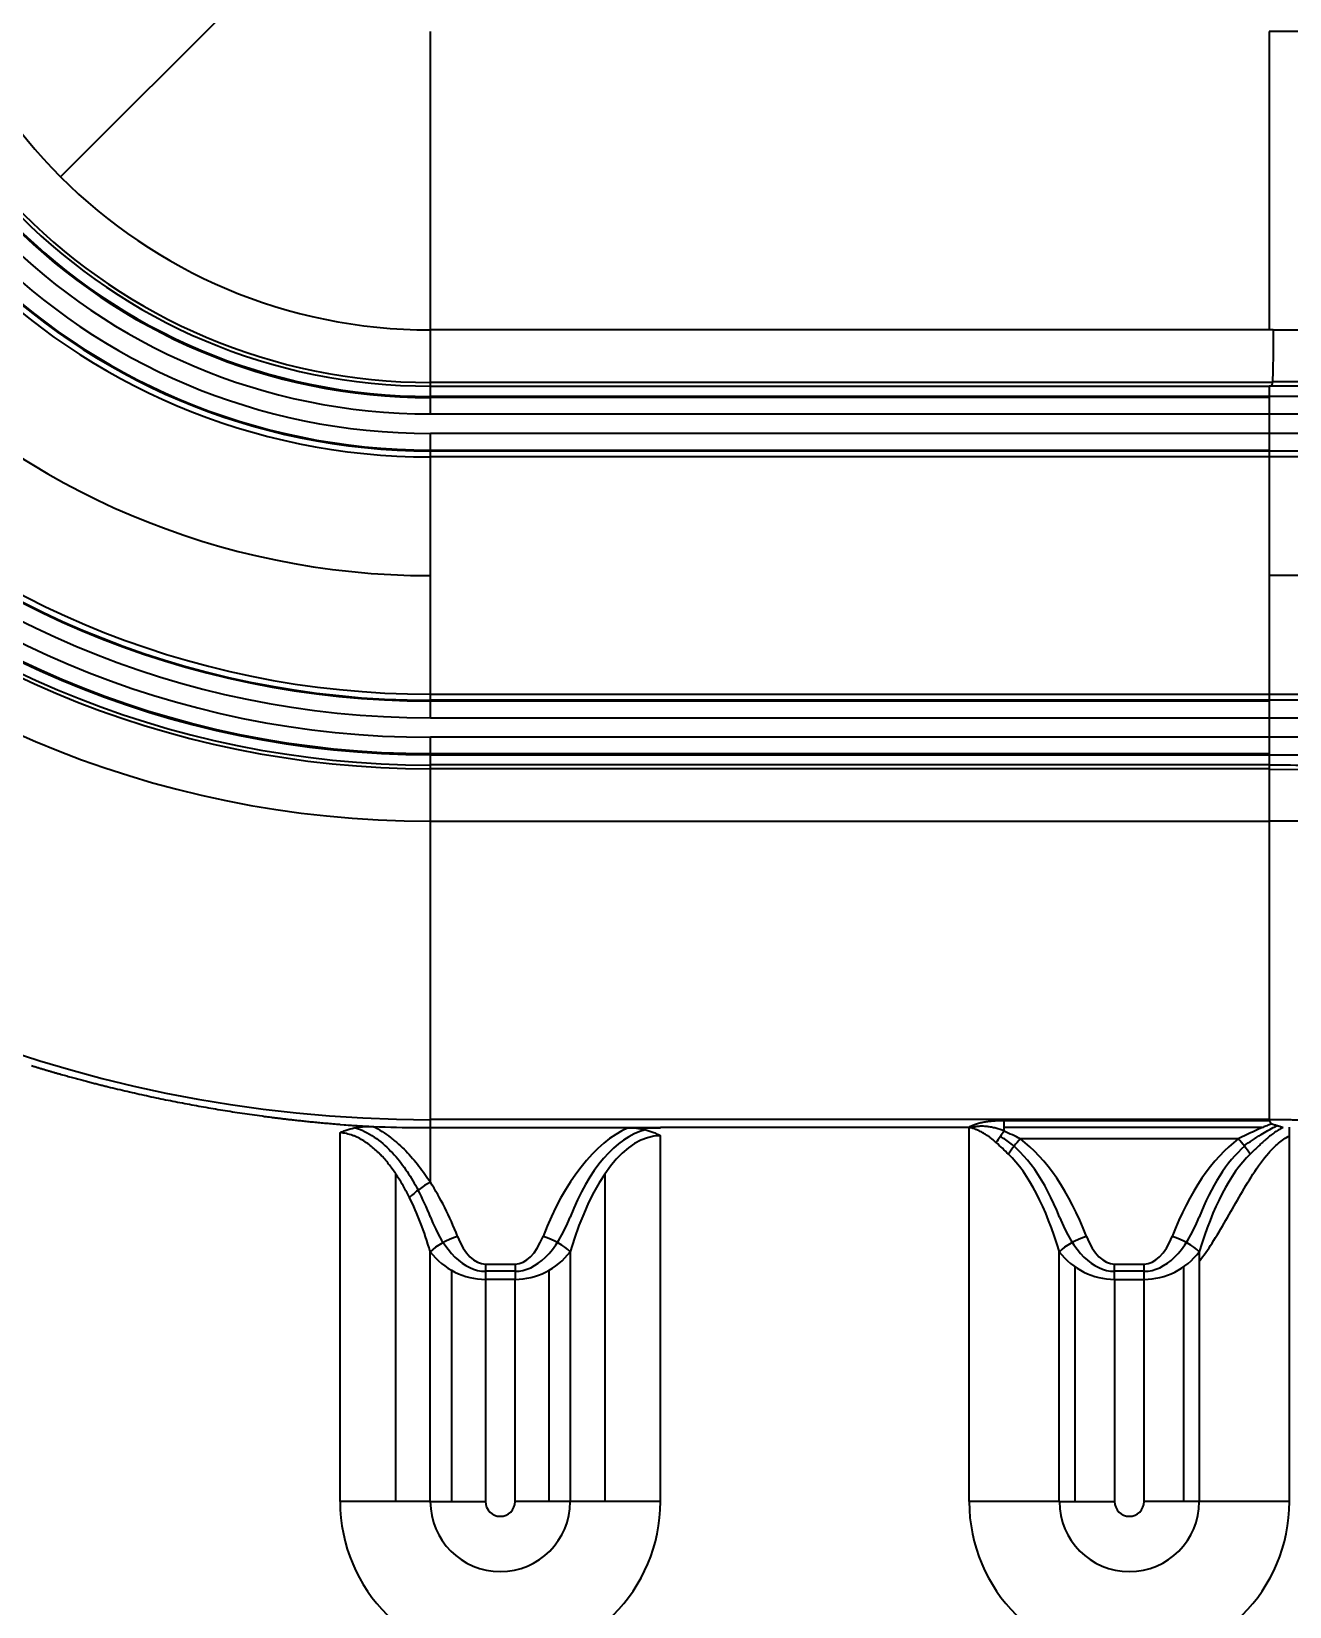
# Model space of a CAD drawing. Header units: millimetres. Extents: x -65 to 964, y 107 to 564.
# Drawn here: x 84.46 to 120.64, y 318.91 to 364.21 of the extents above; entities that cross this region are included whole.
import ezdxf

# ---------------------------------------------------------------- set-up
doc = ezdxf.new("R2010")
doc.units = ezdxf.units.MM
doc.layers.add('10', color=7, linetype='Continuous', true_color=0xffffff)

msp = doc.modelspace()

# ---------------------------------------------------------------- linework, layer by layer
at = {"layer": '10', "color": 7, "linetype": 'Continuous', "lineweight": 35}
for p, q in [((91.362, 366.098), (85.292, 360.028)), ((95.931, 355.621), (95.931, 364.205)), ((95.931, 354.004), (95.931, 355.621)), ((120.051, 355.621), (95.931, 355.621)), ((120.143, 354.111), (95.931, 354.113)), ((95.931, 353.708), (95.931, 354.004)), ((95.931, 354.004), (120.051, 354.004)), ((120.051, 354.004), (120.051, 353.708)), ((122.498, 354.135), (120.144, 354.126)), ((95.931, 353.207), (95.931, 353.708)), ((120.051, 353.708), (95.931, 353.708)), ((120.051, 353.675), (95.931, 353.675)), ((120.051, 353.708), (120.051, 353.207)), ((122.274, 353.708), (120.051, 353.708)), ((95.931, 353.207), (120.051, 353.207)), ((120.051, 353.207), (120.051, 352.645)), ((120.051, 353.207), (122.249, 353.207)), ((120.051, 352.645), (95.931, 352.645)), ((95.931, 352.143), (95.931, 352.645)), ((122.249, 352.645), (120.051, 352.645)), ((120.051, 352.645), (120.051, 352.143)), ((95.931, 352.168), (120.051, 352.168)), ((95.931, 351.969), (95.931, 352.143)), ((95.931, 352.143), (120.051, 352.143)), ((120.051, 352.143), (122.274, 352.143)), ((120.051, 352.143), (120.051, 351.969)), ((120.051, 351.969), (95.931, 351.969)), ((95.931, 345.144), (95.931, 351.969)), ((120.051, 351.969), (120.051, 345.144)), ((122.448, 351.969), (120.051, 351.969)), ((122.617, 348.556), (120.051, 348.556)), ((95.931, 344.97), (95.931, 345.144)), ((95.931, 345.144), (120.051, 345.144)), ((95.931, 344.468), (95.931, 344.97)), ((120.051, 344.97), (95.931, 344.97)), ((120.051, 344.945), (95.931, 344.945)), ((120.051, 345.144), (120.051, 344.97)), ((120.051, 345.144), (122.448, 345.144)), ((120.051, 344.97), (120.051, 344.468)), ((122.274, 344.97), (120.051, 344.97)), ((95.931, 344.468), (120.051, 344.468)), ((120.051, 344.468), (120.051, 343.906)), ((120.051, 344.468), (122.249, 344.468)), ((120.051, 343.906), (95.931, 343.906)), ((95.931, 343.405), (95.931, 343.906)), ((122.249, 343.906), (120.051, 343.906)), ((120.051, 343.906), (120.051, 343.405)), ((95.931, 343.438), (120.051, 343.438)), ((95.931, 343.405), (120.051, 343.405)), ((95.931, 343.109), (95.931, 343.405)), ((120.051, 343.405), (120.051, 343.109)), ((120.051, 343.405), (122.274, 343.405)), ((95.931, 341.492), (95.931, 343.109)), ((120.051, 343.109), (95.931, 343.109)), ((120.051, 343.001), (95.931, 343.001)), ((120.051, 343.109), (120.051, 341.492)), ((120.051, 342.988), (122.498, 342.979)), ((95.931, 341.492), (120.051, 341.492)), ((95.931, 332.908), (95.931, 341.492)), ((93.335, 321.924), (93.335, 332.535)), ((95.931, 332.679), (95.931, 332.908)), ((95.931, 332.679), (102.549, 332.679)), ((95.931, 331.105), (95.931, 332.679)), ((101.618, 332.677), (102.547, 332.677)), ((111.425, 321.924), (111.425, 332.683)), ((112.434, 332.887), (120.051, 332.887)), ((112.434, 332.578), (112.434, 332.887)), ((119.852, 332.679), (112.434, 332.679)), ((112.897, 332.887), (112.961, 332.908)), ((120.637, 321.924), (120.637, 332.689)), ((102.547, 321.924), (102.547, 332.447)), ((119.165, 332.354), (112.896, 332.354)), ((94.933, 321.924), (94.933, 331.355)), ((100.949, 331.351), (100.949, 321.924)), ((95.928, 321.924), (95.928, 329.111)), ((99.953, 329.111), (99.953, 321.924)), ((114.018, 321.924), (114.018, 329.111)), ((118.043, 329.111), (118.043, 321.924)), ((96.538, 328.577), (96.538, 321.924)), ((97.516, 328.754), (97.516, 328.315)), ((97.516, 328.754), (98.365, 328.754)), ((98.365, 328.546), (97.516, 328.546)), ((98.365, 328.754), (98.365, 328.315)), ((99.343, 321.924), (99.343, 328.577)), ((114.475, 321.924), (114.475, 328.673)), ((115.606, 328.754), (116.455, 328.754)), ((115.606, 328.315), (115.606, 328.754)), ((116.455, 328.546), (115.606, 328.546)), ((116.455, 328.315), (116.455, 328.754)), ((117.586, 328.673), (117.586, 321.924)), ((97.516, 328.315), (97.516, 321.924)), ((98.365, 328.315), (97.516, 328.315)), ((98.365, 321.924), (98.365, 328.315)), ((115.606, 328.315), (116.455, 328.315)), ((115.606, 328.315), (115.606, 321.924)), ((116.455, 321.924), (116.455, 328.315)), ((95.928, 321.924), (93.335, 321.924)), ((95.928, 321.924), (97.516, 321.924)), ((99.953, 321.924), (98.365, 321.924)), ((102.547, 321.924), (99.953, 321.924)), ((114.018, 321.924), (111.425, 321.924)), ((114.018, 321.924), (115.606, 321.924)), ((118.043, 321.924), (116.455, 321.924)), ((120.637, 321.924), (118.043, 321.924))]:
    msp.add_line(p, q, dxfattribs=at)
for centre, radius, start, end in [((95.931, 370.666), 37.759, 180, 270), ((95.931, 370.666), 29.175, 180, 270), ((95.931, 370.666), 27.665, 180, 270), ((95.931, 370.666), 27.558, 180, 270), ((95.931, 370.666), 27.261, 180, 270), ((95.931, 370.666), 27.229, 180, 270), ((95.931, 370.666), 26.76, 180, 270), ((95.931, 370.666), 26.198, 180, 270), ((95.931, 370.666), 25.721, 180, 270), ((95.931, 370.666), 25.696, 180, 270), ((95.931, 370.666), 25.522, 180, 270), ((95.931, 370.666), 22.11, 180, 270), ((95.931, 370.666), 18.698, 180, 270), ((95.931, 370.666), 18.524, 180, 270), ((95.931, 370.666), 18.499, 180, 270), ((95.931, 370.666), 18.022, 180, 270), ((95.931, 370.666), 17.46, 180, 270), ((95.931, 370.666), 16.991, 180, 270), ((95.931, 370.666), 16.959, 180, 270), ((95.931, 370.666), 16.662, 180, 270), ((95.931, 370.666), 16.555, 180, 270), ((95.931, 370.666), 15.045, 180, 270), ((95.931, 370.666), 37.989, 266.0808, 267.5138), ((95.931, 370.666), 37.988, 266.0816, 270), ((97.941, 321.924), 4.606, 180, 0), ((97.941, 321.924), 2.012, 180, 0), ((97.941, 321.924), 0.425, 180, 0), ((116.031, 321.924), 4.606, 180, 0), ((116.031, 321.924), 2.012, 180, 0), ((116.031, 321.924), 0.425, 180, 0)]:
    msp.add_arc(centre, radius, start, end, dxfattribs=at)
for centre, major_axis, ratio, start_param, end_param in [((102.547, 324.035), (0, 8.85), 0.487733, 0.216972, 0.898073), ((102.547, 325.878), (0, 6.8), 0.487733, 0.132278, 0.900066), ((112.434, 332.251), (-0.571, -0.821), 0.193774, 4.440834, 4.846436), ((102.547, 323.596), (0, 8.85), 0.37474, 0, 0.898073), ((111.425, 325.878), (0, 6.8), 0.487733, 5.38361, 5.972236), ((112.896, 331.916), (-0.597, -0.802), 0.279466, 4.352944, 4.917315), ((111.425, 324.035), (0, 8.85), 0.487733, 5.385112, 5.935211), ((120.637, 324.035), (0, 8.85), 0.487733, 0.347974, 0.898073), ((120.637, 325.878), (0, 6.8), 0.487733, 0.400003, 0.900066), ((119.165, 331.916), (0.597, -0.802), 0.279466, 1.365871, 1.930242), ((111.425, 323.596), (0, 8.85), 0.37474, 5.385112, 5.935211), ((120.637, 323.596), (0, 8.85), 0.37474, 0.347974, 0.898073), ((95.931, 330.667), (0.839, 0.544), 0.378828, 1.330127, 2.099919), ((93.335, 325.878), (0, 6.8), 0.487733, 5.38361, 5.53977), ((93.335, 324.035), (0, 8.85), 0.487733, 5.385112, 5.637869), ((93.335, 323.596), (0, 8.85), 0.37474, 5.385112, 5.637869), ((97.516, 332.708), (0, 4.162), 0.487733, 2.245974, 3.141593), ((98.365, 332.708), (0, 4.162), 0.487733, 3.141593, 4.036411), ((115.606, 332.708), (0, 4.162), 0.487733, 2.245974, 3.141593), ((116.455, 332.708), (0, 4.162), 0.487733, 3.141593, 4.036411), ((96.711, 329.111), (0.932, 0.362), 0.413857, 1.411347, 2.387692), ((97.516, 330.865), (0, 2.112), 0.487733, 2.243519, 3.141593), ((98.365, 330.865), (0, 2.112), 0.487733, 3.141593, 4.039666), ((99.171, 329.111), (-0.932, 0.362), 0.413857, 3.895494, 4.871838), ((114.801, 329.111), (-0.932, -0.362), 0.413857, 4.55294, 5.529284), ((115.606, 330.865), (0, 2.112), 0.487733, 2.243519, 3.141593), ((116.455, 330.865), (0, 2.112), 0.487733, 3.141593, 4.039666), ((117.261, 329.111), (0.932, -0.362), 0.413857, 0.753901, 1.730245), ((97.516, 330.427), (0, 2.112), 0.961259, 2.243519, 3.141593), ((98.365, 330.427), (0, 2.112), 0.961259, 3.141593, 4.039666), ((115.606, 330.427), (0, 2.112), 0.961259, 2.243519, 3.141593), ((116.455, 330.427), (0, 2.112), 0.961259, 3.141593, 4.039666)]:
    msp.add_ellipse(centre, major_axis=major_axis, ratio=ratio, start_param=start_param, end_param=end_param, dxfattribs=at)
for points, degree in [([(122.542, 364.21), (120.051, 364.205)], 1), ([(120.051, 364.205), (120.051, 355.621)], 1), ([(120.172, 355.621), (120.132, 355.621), (120.091, 355.621), (120.051, 355.621)], 3), ([(120.172, 355.621), (120.946, 355.621), (121.719, 355.623), (122.493, 355.625)], 3), ([(122.499, 354.008), (121.683, 354.005), (120.867, 354.004), (120.051, 354.004)], 3), ([(120.051, 343.109), (120.867, 343.109), (121.683, 343.107), (122.499, 343.104)], 3), ([(122.493, 341.487), (121.273, 341.491), (120.051, 341.492)], 2), ([(120.051, 341.492), (120.051, 332.908)], 1), ([(120.051, 332.908), (112.011, 332.908), (103.971, 332.908), (95.931, 332.908)], 3), ([(102.549, 332.689), (105.507, 332.689), (108.466, 332.689), (111.425, 332.689)], 3), ([(120.051, 332.908), (121.294, 332.908), (122.542, 332.903)], 2), ([(120.111, 332.782), (120.091, 332.817), (120.071, 332.852), (120.051, 332.887)], 3), ([(120.454, 332.678), (120.431, 332.686), (120.38, 332.702), (120.298, 332.726), (120.209, 332.752), (120.145, 332.771), (120.112, 332.781)], 3), ([(112.439, 332.352), (112.401, 332.377), (112.361, 332.402), (112.322, 332.427)], 3)]:
    msp.add_open_spline(points, degree=degree, dxfattribs=at)
for points, knots in [([(120.172, 355.621), (120.171, 355.512), (120.17, 355.406), (120.168, 355.201), (120.167, 355.101), (120.166, 354.981), (120.166, 354.957), (120.165, 354.911), (120.165, 354.842), (120.164, 354.776), (120.162, 354.649), (120.161, 354.57), (120.159, 354.479), (120.159, 354.461), (120.158, 354.426), (120.157, 354.375), (120.155, 354.329), (120.152, 354.243), (120.15, 354.192), (120.145, 354.14), (120.144, 354.13), (120.142, 354.111), (120.141, 354.102), (120.138, 354.077), (120.135, 354.062), (120.129, 354.043), (120.127, 354.038), (120.122, 354.028), (120.119, 354.023), (120.113, 354.017), (120.111, 354.016), (120.105, 354.012), (120.102, 354.011), (120.097, 354.009), (120.095, 354.008), (120.09, 354.007), (120.087, 354.006), (120.082, 354.006), (120.08, 354.005), (120.076, 354.005), (120.074, 354.005), (120.068, 354.004), (120.066, 354.004), (120.059, 354.004), (120.056, 354.004), (120.052, 354.004)], [0, 0, 0, 0, 0.125, 0.125, 0.25, 0.25, 0.28125, 0.28125, 0.3125, 0.375, 0.375, 0.5, 0.5, 0.53125, 0.53125, 0.5625, 0.625, 0.625, 0.75, 0.75, 0.78125, 0.78125, 0.8125, 0.8125, 0.875, 0.875, 0.90625, 0.90625, 0.9375, 0.9375, 0.953125, 0.953125, 0.96875, 0.96875, 0.976562, 0.976562, 0.984375, 0.984375, 0.988281, 0.988281, 0.992187, 0.992187, 0.996094, 0.996094, 1, 1, 1, 1]), ([(84.462, 334.462), (84.494, 334.452), (84.557, 334.432), (84.652, 334.404), (84.744, 334.376), (84.836, 334.349), (84.926, 334.322), (85.015, 334.296), (85.102, 334.271), (85.188, 334.246), (85.272, 334.222), (85.355, 334.199), (85.437, 334.176), (85.517, 334.153), (85.596, 334.132), (85.673, 334.11), (85.749, 334.09), (85.824, 334.07), (85.897, 334.05), (85.969, 334.031), (86.039, 334.013), (86.108, 333.995), (86.175, 333.977), (86.241, 333.96), (86.305, 333.944), (86.368, 333.928), (86.43, 333.912), (86.49, 333.897), (86.549, 333.882), (86.606, 333.868), (86.827, 333.814), (87.213, 333.722), (87.765, 333.598), (88.316, 333.481), (88.864, 333.374), (89.412, 333.273), (89.962, 333.18), (90.522, 333.092), (90.925, 333.035), (91.168, 333.003), (91.251, 332.992), (91.344, 332.98), (91.445, 332.967), (91.555, 332.953), (91.673, 332.939), (91.8, 332.923), (91.936, 332.908), (92.081, 332.892), (92.234, 332.875), (92.396, 332.858), (92.567, 332.841), (92.746, 332.824), (92.935, 332.807), (93.132, 332.791), (93.266, 332.78), (93.335, 332.775)], [0, 0, 0, 0, 0.011049, 0.02193, 0.032643, 0.043188, 0.053565, 0.063774, 0.073815, 0.083688, 0.093393, 0.10293, 0.112299, 0.1215, 0.130534, 0.139399, 0.148096, 0.156626, 0.164988, 0.173181, 0.181207, 0.189066, 0.196756, 0.204278, 0.211633, 0.21882, 0.225839, 0.23269, 0.239373, 0.245889, 0.252236, 0.314934, 0.37742, 0.439697, 0.501767, 0.562516, 0.624217, 0.686869, 0.750476, 0.758847, 0.76818, 0.778477, 0.789737, 0.80196, 0.815146, 0.829295, 0.844408, 0.860484, 0.877523, 0.895526, 0.914493, 0.934424, 0.955318, 0.977177, 1, 1, 1, 1]), ([(93.335, 332.535), (93.339, 332.537), (93.344, 332.539), (93.353, 332.543), (93.367, 332.549), (93.4, 332.564), (93.428, 332.575), (93.485, 332.597), (93.524, 332.611), (93.641, 332.648), (93.72, 332.667), (93.879, 332.696), (93.959, 332.705), (94.12, 332.716), (94.201, 332.717), (94.283, 332.713)], [0, 0, 0, 0, 0.015625, 0.015625, 0.03125, 0.0625, 0.125, 0.125, 0.25, 0.25, 0.5, 0.5, 0.75, 0.75, 1, 1, 1, 1]), ([(95.329, 330.667), (95.277, 330.771), (95.223, 330.874), (95.137, 331.026), (95.108, 331.076), (95.048, 331.176), (95.017, 331.226), (94.922, 331.373), (94.855, 331.469), (94.713, 331.656), (94.639, 331.747), (94.539, 331.856), (94.519, 331.878), (94.478, 331.92), (94.457, 331.941), (94.393, 332.004), (94.349, 332.044), (94.26, 332.121), (94.214, 332.158), (94.118, 332.229), (94.069, 332.263), (93.968, 332.326), (93.915, 332.355), (93.847, 332.389), (93.833, 332.395), (93.805, 332.408), (93.791, 332.415), (93.749, 332.433), (93.721, 332.444), (93.635, 332.475), (93.576, 332.492), (93.457, 332.52), (93.396, 332.529), (93.335, 332.535)], [0, 0, 0, 0, 0.125, 0.125, 0.1875, 0.1875, 0.25, 0.25, 0.375, 0.375, 0.5, 0.5, 0.53125, 0.53125, 0.5625, 0.5625, 0.625, 0.625, 0.6875, 0.6875, 0.75, 0.75, 0.8125, 0.8125, 0.828125, 0.828125, 0.84375, 0.84375, 0.875, 0.875, 0.9375, 0.9375, 1, 1, 1, 1]), ([(93.778, 332.677), (93.817, 332.664), (93.856, 332.65), (94.095, 332.553), (94.275, 332.444), (94.608, 332.189), (94.757, 332.046), (95.028, 331.743), (95.15, 331.582), (95.38, 331.242), (95.485, 331.065), (95.58, 330.884)], [0, 0, 0, 0, 0.045217, 0.045217, 0.281908, 0.281908, 0.518598, 0.518598, 0.755288, 0.755288, 1, 1, 1, 1]), ([(94.283, 332.713), (94.373, 332.668), (94.46, 332.618), (94.627, 332.512), (94.708, 332.456), (94.826, 332.366), (94.864, 332.335), (94.94, 332.272), (94.977, 332.24), (95.086, 332.143), (95.156, 332.076), (95.291, 331.938), (95.356, 331.867), (95.482, 331.722), (95.543, 331.647), (95.719, 331.421), (95.828, 331.265), (95.931, 331.105)], [0, 0, 0, 0, 0.125, 0.125, 0.25, 0.25, 0.3125, 0.3125, 0.375, 0.375, 0.5, 0.5, 0.625, 0.625, 0.75, 0.75, 1, 1, 1, 1]), ([(101.618, 332.677), (101.699, 332.677), (101.779, 332.673), (101.938, 332.654), (102.017, 332.64), (102.134, 332.612), (102.192, 332.596), (102.25, 332.577), (102.288, 332.563), (102.307, 332.556), (102.364, 332.534), (102.42, 332.511), (102.484, 332.48), (102.516, 332.463), (102.529, 332.456), (102.538, 332.451), (102.542, 332.449), (102.547, 332.447)], [0, 0, 0, 0, 0.25, 0.25, 0.5, 0.5, 0.625, 0.6875, 0.6875, 0.75, 0.75, 0.875, 0.9375, 0.96875, 0.984375, 0.984375, 1, 1, 1, 1]), ([(112.434, 332.578), (112.355, 332.61), (112.274, 332.638), (112.15, 332.671), (112.109, 332.681), (112.025, 332.698), (111.982, 332.704), (111.896, 332.714), (111.853, 332.717), (111.767, 332.719), (111.723, 332.717), (111.658, 332.711), (111.637, 332.708), (111.594, 332.701), (111.573, 332.697), (111.541, 332.691), (111.53, 332.689), (111.509, 332.686), (111.498, 332.684), (111.466, 332.681), (111.444, 332.68), (111.422, 332.68)], [0, 0, 0, 0, 0.25, 0.25, 0.375, 0.375, 0.5, 0.5, 0.625, 0.625, 0.75, 0.75, 0.8125, 0.8125, 0.875, 0.875, 0.90625, 0.90625, 0.9375, 0.9375, 1, 1, 1, 1]), ([(112.2, 332.251), (112.145, 332.301), (112.088, 332.348), (111.998, 332.415), (111.968, 332.436), (111.905, 332.477), (111.874, 332.497), (111.809, 332.536), (111.776, 332.554), (111.709, 332.588), (111.676, 332.604), (111.624, 332.626), (111.606, 332.633), (111.571, 332.646), (111.553, 332.652), (111.516, 332.663), (111.498, 332.667), (111.46, 332.672), (111.441, 332.674), (111.422, 332.674)], [0, 0, 0, 0, 0.25, 0.25, 0.375, 0.375, 0.5, 0.5, 0.625, 0.625, 0.75, 0.75, 0.8125, 0.8125, 0.875, 0.875, 0.9375, 0.9375, 1, 1, 1, 1]), ([(111.423, 332.707), (111.428, 332.707), (111.434, 332.707), (111.444, 332.71), (111.45, 332.712), (111.465, 332.717), (111.475, 332.722), (111.494, 332.731), (111.504, 332.735), (111.524, 332.744), (111.534, 332.748), (111.584, 332.769), (111.624, 332.784), (111.707, 332.809), (111.748, 332.82), (111.833, 332.838), (111.875, 332.846), (111.961, 332.859), (112.003, 332.864), (112.089, 332.873), (112.132, 332.876), (112.262, 332.884), (112.348, 332.887), (112.434, 332.887)], [0, 0, 0, 0, 0.015625, 0.015625, 0.03125, 0.03125, 0.0625, 0.0625, 0.09375, 0.09375, 0.125, 0.125, 0.25, 0.25, 0.375, 0.375, 0.5, 0.5, 0.625, 0.625, 0.75, 0.75, 1, 1, 1, 1]), ([(112.896, 332.354), (112.82, 332.392), (112.744, 332.43), (112.59, 332.504), (112.512, 332.541), (112.434, 332.578)], [0, 0, 0, 0, 0.5, 0.5, 1, 1, 1, 1]), ([(120.112, 332.781), (120.07, 332.766), (120.029, 332.751), (119.948, 332.719), (119.908, 332.702), (119.788, 332.651), (119.709, 332.616), (119.552, 332.543), (119.474, 332.506), (119.319, 332.43), (119.242, 332.393), (119.165, 332.354)], [0, 0, 0, 0, 0.125, 0.125, 0.25, 0.25, 0.5, 0.5, 0.75, 0.75, 1, 1, 1, 1]), ([(119.332, 332.158), (119.49, 332.265), (119.654, 332.375), (119.951, 332.56), (120.082, 332.639), (120.242, 332.712), (120.263, 332.722), (120.284, 332.73)], [0, 0, 0, 0, 0.535184, 0.535184, 0.93944, 0.93944, 1, 1, 1, 1]), ([(120.454, 332.678), (120.43, 332.669), (120.406, 332.658), (120.36, 332.635), (120.338, 332.622), (120.272, 332.583), (120.229, 332.554), (120.146, 332.493), (120.106, 332.461), (120.026, 332.396), (119.987, 332.363), (119.872, 332.262), (119.798, 332.194), (119.65, 332.055), (119.578, 331.986), (119.506, 331.916)], [0, 0, 0, 0, 0.0625, 0.0625, 0.125, 0.125, 0.25, 0.25, 0.375, 0.375, 0.5, 0.5, 0.75, 0.75, 1, 1, 1, 1]), ([(112.555, 331.916), (112.497, 331.972), (112.439, 332.028), (112.321, 332.14), (112.261, 332.196), (112.2, 332.251)], [0, 0, 0, 0, 0.5, 0.5, 1, 1, 1, 1]), ([(118.043, 328.831), (118.175, 328.999), (118.295, 329.176), (118.55, 329.572), (118.68, 329.792), (119.065, 330.456), (119.309, 330.907), (119.724, 331.552), (119.87, 331.761), (120.128, 332.052), (120.22, 332.144), (120.417, 332.31), (120.524, 332.384), (120.637, 332.447)], [0, 0, 0, 0, 0.143806, 0.143806, 0.315045, 0.315045, 0.657522, 0.657522, 0.828761, 0.828761, 0.914381, 0.914381, 1, 1, 1, 1])]:
    msp.add_open_spline(points, degree=3, knots=knots, dxfattribs=at)

doc.saveas('drawing.dxf')
